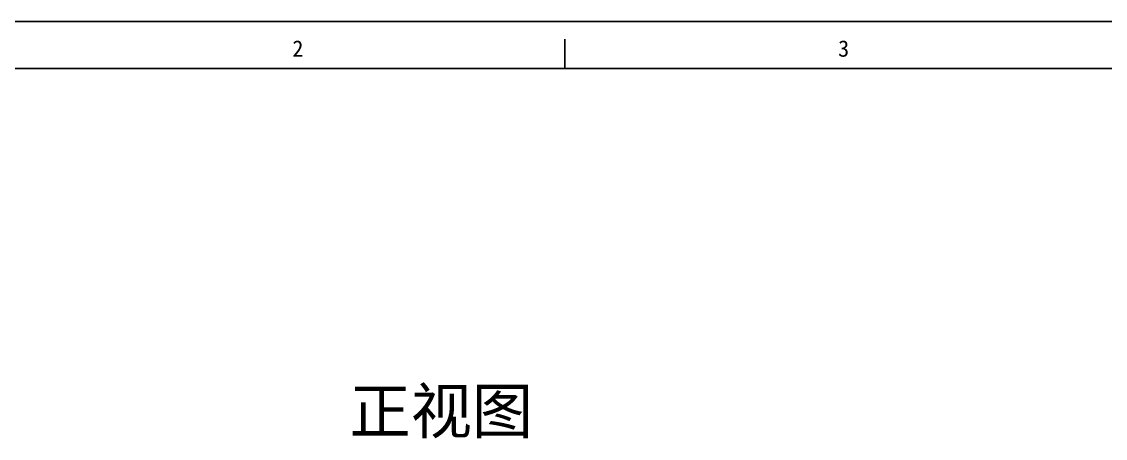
# Model space of a CAD drawing. Header units: millimetres. Extents: x 14394 to 14889, y -3375 to -3031.
# Drawn here: x 14481.3 to 14642, y -3092.8 to -3031 of the extents above; entities that cross this region are included whole.
import ezdxf

# ---------------------------------------------------------------- set-up
doc = ezdxf.new("R2010")
doc.units = ezdxf.units.MM
doc.styles.add('WMF-ARIAL0', font='arial.ttf')
doc.styles.add('宋体', font='SimSun.ttf', dxfattribs={"height": 3})

msp = doc.modelspace()

# ---------------------------------------------------------------- linework, layer by layer
at = {"color": 7, "linetype": 'Continuous'}
msp.add_line((14393.992, -3030.982), (14889.463, -3030.982), dxfattribs=at)
at = {"linetype": 'Continuous'}
for p, q in [((14561.873, -3037.928), (14561.873, -3033.587)), ((14400.938, -3037.928), (14882.517, -3037.928))]:
    msp.add_line(p, q, dxfattribs=at)

# ---------------------------------------------------------------- texts
at = {"color": 4, "linetype": 'Continuous', "style": '宋体'}
for s, p in [('2', (14521.475, -3036.191)), ('3', (14602.401, -3036.184))]:
    msp.add_text(s, height=2.431, dxfattribs=at).set_placement(p)
at = {"insert": (14529.972, -3085.438), "char_height": 6.6489, "width": 28.94345, "attachment_point": 1, "style": 'WMF-ARIAL0'}
msp.add_mtext('{\\fKaiTi_GB2312|b0|i0|c134|p49;正视图}', dxfattribs=at)

doc.saveas('drawing.dxf')
